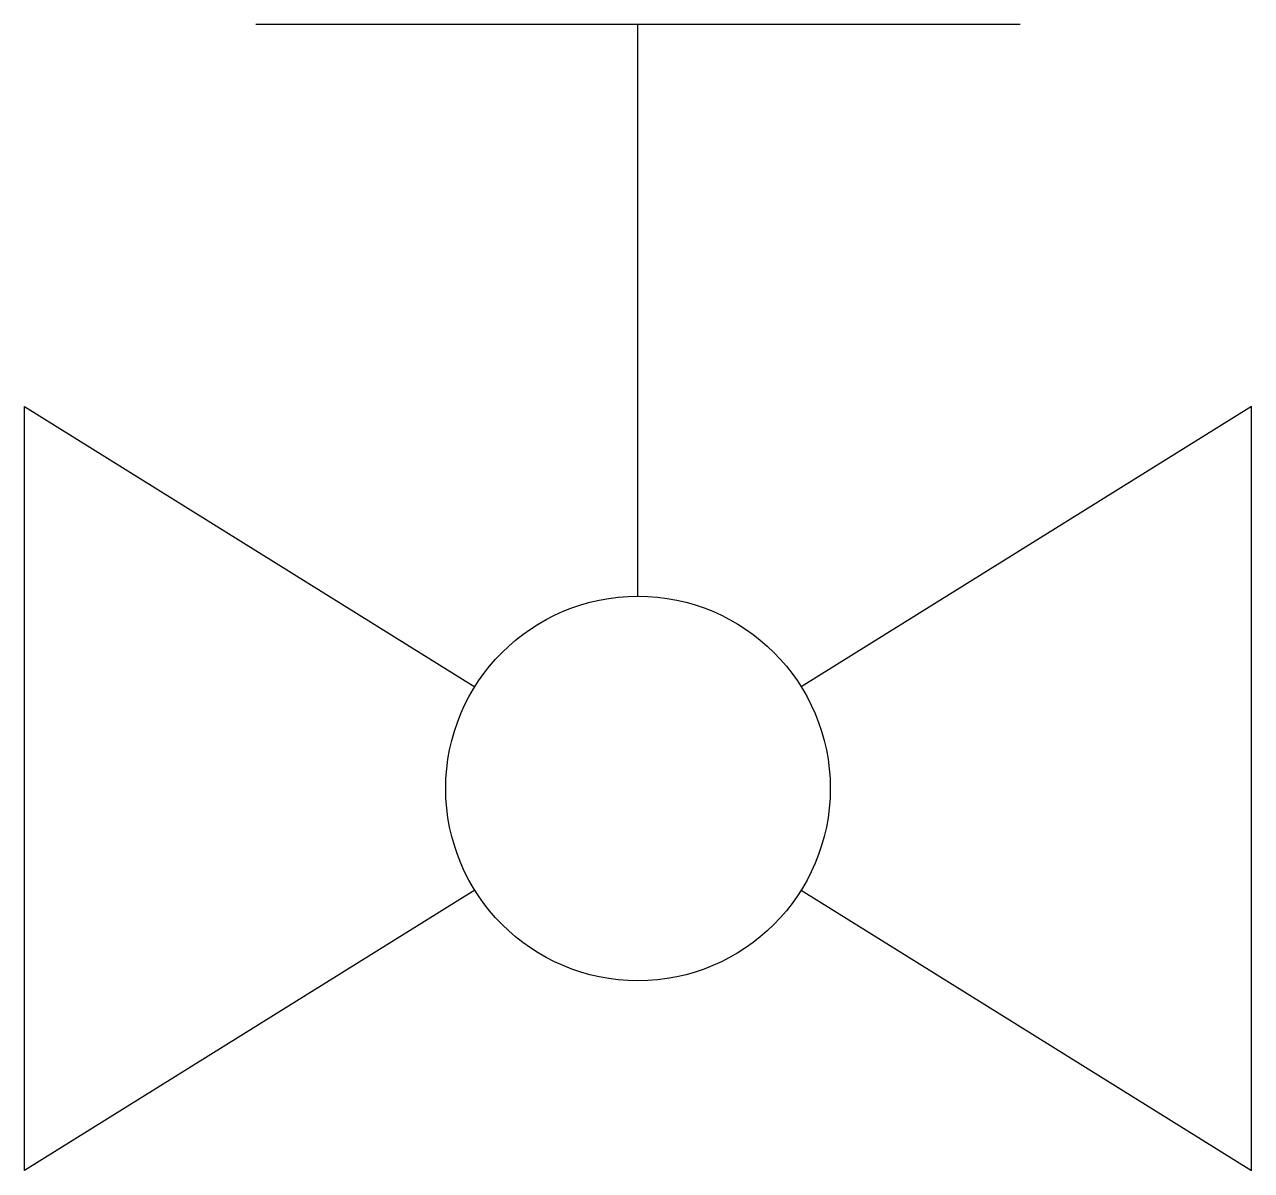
# Model space of a CAD drawing. Header units: millimetres. Extents: x -10154.133 to -10153.892, y 62.01 to 62.235.
import ezdxf

# ---------------------------------------------------------------- set-up
doc = ezdxf.new("R2010")
doc.units = ezdxf.units.MM
doc.header["$LTSCALE"] = 10
doc.layers.add('tub_bloqueios', color=2, linetype='Continuous')

msp = doc.modelspace()

# ---------------------------------------------------------------- linework, layer by layer
at = {"layer": 'tub_bloqueios'}
for p, q in [((-10153.93713, 62.23525), (-10154.08713, 62.23525)), ((-10154.01213, 62.12299), (-10154.01213, 62.23525)), ((-10154.13256, 62.16025), (-10154.04417, 62.1052)), ((-10154.13256, 62.01025), (-10154.13256, 62.16025)), ((-10153.89169, 62.16025), (-10153.98008, 62.1052)), ((-10153.89169, 62.01025), (-10153.89169, 62.16025)), ((-10154.04417, 62.06529), (-10154.13256, 62.01025)), ((-10153.98008, 62.06529), (-10153.89169, 62.01025))]:
    msp.add_line(p, q, dxfattribs=at)
msp.add_circle((-10154.01213, 62.08525), 0.03775, dxfattribs=at)

doc.saveas('drawing.dxf')
